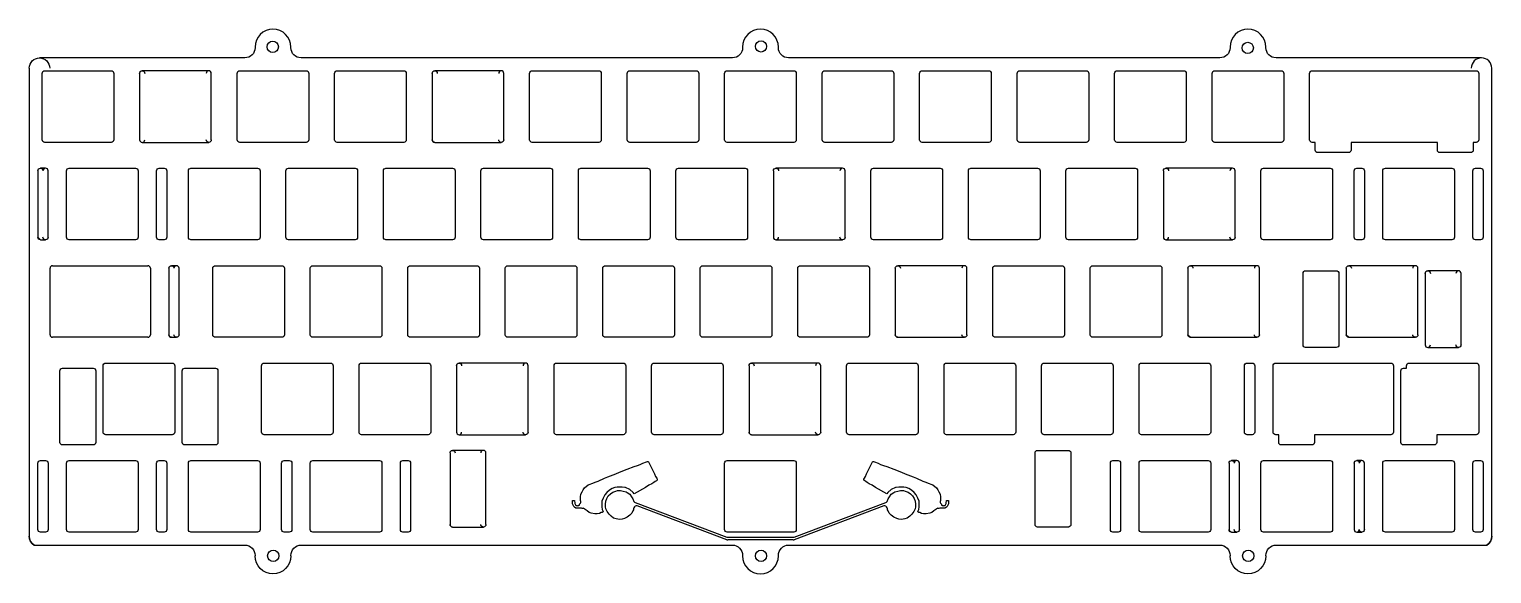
# Model space of a CAD drawing. Header units: millimetres. Extents: x 73 to 358, y -177 to -70.
import ezdxf

# ---------------------------------------------------------------- set-up
doc = ezdxf.new("R2010")
doc.units = ezdxf.units.MM
doc.header["$MEASUREMENT"] = 0

msp = doc.modelspace()

# ---------------------------------------------------------------- linework, layer by layer
for p, q in [((77.1, -116.68), (78.1, -116.68)), ((78.11, -116.68), (82.68, -116.68)), ((82.7, -116.68), (95.7, -116.68)), ((76.6, -130.18), (76.6, -117.18)), ((96.2, -117.18), (96.2, -130.18)), ((95.7, -130.68), (77.1, -130.68)), ((185.12, -163.3), (185.19, -162.74)), ((185.19, -162.74), (185.4, -162.19)), ((185.4, -162.19), (185.67, -161.7)), ((185.67, -161.7), (186.09, -161.28)), ((186.09, -161.28), (186.58, -160.94)), ((186.58, -160.94), (187.13, -160.73)), ((187.13, -160.73), (187.48, -160.66)), ((187.48, -160.66), (188.03, -160.66)), ((188.03, -160.66), (188.59, -160.73)), ((188.59, -160.73), (189.15, -160.87)), ((189.15, -160.87), (189.35, -161.01)), ((189.35, -161.01), (189.84, -161.35)), ((189.84, -161.35), (190.19, -161.84)), ((190.19, -161.84), (190.46, -162.26)), ((190.46, -162.26), (190.53, -162.46)), ((190.53, -162.46), (190.6, -162.6)), ((190.6, -162.6), (190.67, -162.81)), ((240.13, -162.81), (240.2, -162.6)), ((240.2, -162.6), (240.27, -162.46)), ((240.27, -162.46), (240.34, -162.26)), ((240.34, -162.26), (240.62, -161.84)), ((240.62, -161.84), (240.96, -161.35)), ((240.96, -161.35), (241.45, -161.01)), ((241.45, -161.01), (241.66, -160.87)), ((241.66, -160.87), (242.21, -160.73)), ((242.21, -160.73), (242.77, -160.66)), ((242.77, -160.66), (243.33, -160.66)), ((243.33, -160.66), (243.67, -160.73)), ((243.67, -160.73), (244.23, -160.94)), ((244.23, -160.94), (244.71, -161.28)), ((244.71, -161.28), (245.13, -161.7)), ((245.13, -161.7), (245.41, -162.19)), ((245.41, -162.19), (245.62, -162.74)), ((245.62, -162.74), (245.69, -163.3)), ((185.12, -163.85), (185.12, -163.3)), ((185.19, -164.2), (185.12, -163.85)), ((185.46, -164.76), (185.19, -164.2)), ((185.81, -165.24), (185.46, -164.76)), ((186.23, -165.66), (185.81, -165.24)), ((186.71, -166.01), (186.23, -165.66)), ((189.84, -165.45), (189.35, -165.87)), ((190.26, -165.03), (189.84, -165.45)), ((190.46, -164.62), (190.26, -165.03)), ((190.6, -164.41), (190.46, -164.62)), ((190.67, -163.99), (190.6, -164.2)), ((190.6, -164.2), (190.6, -164.41)), ((190.9, -162.99), (208.82, -169.75)), ((208.82, -170.25), (191.33, -163.65)), ((221.99, -169.75), (239.9, -162.99)), ((239.47, -163.65), (221.99, -170.25)), ((240.2, -164.2), (240.13, -163.99)), ((240.2, -164.41), (240.2, -164.2)), ((240.34, -164.62), (240.2, -164.41)), ((240.55, -165.03), (240.34, -164.62)), ((240.96, -165.45), (240.55, -165.03)), ((241.45, -165.87), (240.96, -165.45)), ((244.58, -165.66), (244.09, -166.01)), ((244.99, -165.24), (244.58, -165.66)), ((245.34, -164.76), (244.99, -165.24)), ((245.62, -164.2), (245.34, -164.76)), ((245.69, -163.85), (245.62, -164.2)), ((245.69, -163.3), (245.69, -163.85)), ((187.2, -166.15), (186.71, -166.01)), ((187.83, -166.28), (187.2, -166.15)), ((188.38, -166.21), (187.83, -166.28)), ((188.8, -166.08), (188.38, -166.21)), ((189.35, -165.87), (188.8, -166.08)), ((242.01, -166.08), (241.45, -165.87)), ((242.42, -166.21), (242.01, -166.08)), ((242.98, -166.28), (242.42, -166.21)), ((243.6, -166.15), (242.98, -166.28)), ((244.09, -166.01), (243.6, -166.15)), ((208.99, -169.78), (221.81, -169.78)), ((208.99, -169.78), (221.81, -169.78)), ((221.81, -170.28), (208.99, -170.28))]:
    msp.add_line(p, q)
for points in [[(356.28, -76.06), (316.13, -76.06, -0.410949), (314.15, -74.06), (314.15, -73.96, 1), (307.15, -73.96), (307.15, -74.06, -0.410949), (305.17, -76.06), (220.88, -76.06, -0.410949), (218.9, -74.06), (218.9, -73.96, 1), (211.9, -73.96), (211.9, -74.06, -0.410949), (209.92, -76.06), (125.63, -76.06, -0.410949), (123.65, -74.06), (123.65, -73.96, 1), (116.65, -73.96), (116.65, -74.06, -0.410949), (114.67, -76.06), (74.53, -76.06, 0.414214)], [(314.15, -173.41), (314.15, -173.31, -0.414214), (316.15, -171.31), (357.28, -171.31), (357.29, -171.31, 0.265503), (358.28, -169.59), (358.28, -78.06, 1), (354.28, -78.06)], [(72.53, -78.06), (72.53, -169.59, 0.265503), (73.51, -171.31), (73.53, -171.31), (114.65, -171.31, -0.414214), (116.65, -173.31), (116.65, -173.41, 1)], [(107.6, -78.58), (94.6, -78.58, 0.414214)], [(108.1, -92.08), (108.1, -79.08, 1), (107.1, -79.08)], [(151.25, -79.08), (151.25, -92.08, 0.414214), (151.75, -92.58), (164.75, -92.58, 0.414214)], [(164.75, -78.58), (151.75, -78.58, 0.414214)], [(165.25, -92.08), (165.25, -79.08, 1), (164.25, -79.08)], [(94.6, -92.58), (107.6, -92.58, 0.414214)], [(74.21, -98.13), (74.21, -111.13), (74.71, -111.63), (75.71, -111.63, 0.414214)], [(75.71, -97.63), (74.71, -97.63, 0.414214)], [(76.21, -111.13), (76.21, -98.13, 1), (75.21, -98.13)], [(217.93, -98.13), (217.93, -111.13, 1), (218.93, -111.13)], [(231.43, -97.63), (218.43, -97.63, 0.414214)], [(231.93, -111.13), (231.93, -98.13, 1), (230.93, -98.13)], [(294.13, -98.13), (294.13, -111.13, 1), (295.13, -111.13)], [(307.63, -97.63), (294.63, -97.63, 0.414214)], [(308.13, -111.13), (308.13, -98.13, 1), (307.13, -98.13)], [(294.63, -111.63), (307.63, -111.63, 0.414214)], [(101.3, -116.68), (100.3, -116.68, 0.414214)], [(101.8, -130.18), (101.8, -117.18, 1), (100.8, -117.18)], [(255.24, -116.68), (242.24, -116.68, 0.414214)], [(255.74, -130.18), (255.74, -117.18, 1), (254.74, -117.18)], [(312.39, -116.68), (299.39, -116.68, 0.414214)], [(312.89, -130.18), (312.89, -117.18, 1), (311.89, -117.18)], [(343.35, -116.68), (330.35, -116.68, 0.414214)], [(343.85, -130.18), (343.85, -117.18, 1), (342.85, -117.18)], [(99.8, -117.18), (99.8, -130.18, 0.414214), (100.3, -130.68), (101.3, -130.68, 0.414214)], [(241.74, -117.18), (241.74, -130.18, 0.414214), (242.24, -130.68), (255.24, -130.68)], [(298.89, -117.18), (298.89, -130.18), (299.39, -130.68), (312.39, -130.68, 0.414214)], [(329.85, -117.18), (329.85, -130.18), (330.35, -130.68), (343.35, -130.68, 0.414214)], [(345.28, -118.18), (345.28, -132.18, 1), (346.28, -132.18)], [(352.28, -132.18), (352.28, -118.18, 1), (351.28, -118.18)], [(345.78, -132.68), (351.78, -132.68, 0.414214)], [(156.01, -136.23), (156.01, -149.23, 1), (157.01, -149.23)], [(169.51, -135.73), (156.51, -135.73, 0.414214)], [(170.01, -149.23), (170.01, -136.23, 1), (169.01, -136.23)], [(213.16, -136.23), (213.16, -149.23, 0.414214), (213.66, -149.73), (226.66, -149.73, 0.414214)], [(226.66, -135.73), (213.66, -135.73, 0.414214)], [(227.16, -149.23), (227.16, -136.23, 1), (226.16, -136.23)], [(156.51, -149.73), (169.51, -149.73, 0.414214)], [(154.75, -153.28), (154.75, -167.28, 0.414214), (155.25, -167.78), (161.25, -167.78, 0.414214)], [(161.25, -152.78), (155.25, -152.78, 0.414214)], [(161.75, -167.28), (161.75, -153.28, 1), (160.75, -153.28)], [(306.96, -155.28), (306.96, -168.28, 0.414214), (307.46, -168.78), (308.46, -168.78, 0.414214)], [(308.46, -154.78), (307.46, -154.78, 0.414214)], [(308.96, -168.28), (308.96, -155.28, 1), (307.96, -155.28)], [(331.39, -155.28), (331.39, -168.28, 1), (332.39, -168.28)], [(332.89, -154.78), (331.89, -154.78, 0.414214)], [(333.39, -168.28), (333.39, -155.28, 1), (332.39, -155.28)], [(123.65, -173.41), (123.65, -173.31, -0.414214), (125.65, -171.31), (209.9, -171.31, -0.414214), (211.9, -173.31), (211.9, -173.41, 1), (218.9, -173.41), (218.9, -173.31, -0.414214), (220.9, -171.31), (305.15, -171.31, -0.414214), (307.15, -173.31), (307.15, -173.41, 1)], [(331.89, -168.78), (332.89, -168.78, 0.414214)]]:
    msp.add_lwpolyline(points, format="xyb")
for points in [[(75.05, -92.08), (75.05, -79.08, -0.414214), (75.55, -78.58), (88.55, -78.58, -0.414214), (89.05, -79.08), (89.05, -92.08, -0.414214), (88.55, -92.58), (75.55, -92.58, -0.414214)], [(127.15, -92.08, -0.414214), (126.65, -92.58), (113.65, -92.58, -0.414214), (113.15, -92.08), (113.15, -79.08, -0.414214), (113.65, -78.58), (126.65, -78.58, -0.414214), (127.15, -79.08)], [(145.7, -92.58), (132.7, -92.58, -0.414214), (132.2, -92.08), (132.2, -79.08, -0.414214), (132.7, -78.58), (145.7, -78.58, -0.414214), (146.2, -79.08), (146.2, -92.08, -0.414214)], [(184.3, -92.08, -0.414214), (183.8, -92.58), (170.8, -92.58, -0.414214), (170.3, -92.08), (170.3, -79.08, -0.414214), (170.8, -78.58), (183.8, -78.58, -0.414214), (184.3, -79.08)], [(202.85, -78.58, -0.414214), (203.35, -79.08), (203.35, -92.08, -0.414214), (202.85, -92.58), (189.85, -92.58, -0.414214), (189.35, -92.08), (189.35, -79.08, -0.414214), (189.85, -78.58)], [(208.9, -78.58), (221.9, -78.58, -0.414214), (222.4, -79.08), (222.4, -92.08, -0.414214), (221.9, -92.58), (208.9, -92.58, -0.414214), (208.4, -92.08), (208.4, -79.08, -0.414214)], [(241.45, -79.08), (241.45, -92.08, -0.414214), (240.95, -92.58), (227.95, -92.58, -0.414214), (227.45, -92.08), (227.45, -79.08, -0.414214), (227.95, -78.58), (240.95, -78.58, -0.414214)], [(246.5, -92.08), (246.5, -79.08, -0.414214), (247, -78.58), (260, -78.58, -0.414214), (260.5, -79.08), (260.5, -92.08, -0.414214), (260, -92.58), (247, -92.58, -0.414214)], [(279.05, -78.58, -0.414214), (279.55, -79.08), (279.55, -92.08, -0.414214), (279.05, -92.58), (266.05, -92.58, -0.414214), (265.55, -92.08), (265.55, -79.08, -0.414214), (266.05, -78.58)], [(298.1, -92.58), (285.1, -92.58, -0.414214), (284.6, -92.08), (284.6, -79.08, -0.414214), (285.1, -78.58), (298.1, -78.58, -0.414214), (298.6, -79.08), (298.6, -92.08, -0.414214)], [(303.65, -92.08), (303.65, -79.08, -0.414214), (304.15, -78.58), (317.15, -78.58, -0.414214), (317.65, -79.08), (317.65, -92.08, -0.414214), (317.15, -92.58), (304.15, -92.58, -0.414214)], [(330.79, -94.08, -0.414214), (330.29, -94.58), (324.29, -94.58, -0.414214), (323.79, -94.08), (323.79, -92.58), (323.2, -92.58, -0.414214), (322.7, -92.08), (322.7, -79.08, -0.414214), (323.2, -78.58), (355.25, -78.58, -0.414214), (355.75, -79.08), (355.75, -92.08, -0.414214), (355.25, -92.58), (354.66, -92.58), (354.66, -94.08, -0.414214), (354.16, -94.58), (348.16, -94.58, -0.414214), (347.66, -94.08), (347.66, -92.58), (330.79, -92.58)], [(93.81, -98.13), (93.81, -111.13, -0.414214), (93.31, -111.63), (80.31, -111.63, -0.414214), (79.81, -111.13), (79.81, -98.13, -0.414214), (80.31, -97.63), (93.31, -97.63, -0.414214)], [(98.91, -111.63), (97.91, -111.63, -0.414214), (97.41, -111.13), (97.41, -98.13, -0.414214), (97.91, -97.63), (98.91, -97.63, -0.414214), (99.41, -98.13), (99.41, -111.13, -0.414214)], [(117.63, -98.13), (117.63, -111.13, -0.414214), (117.13, -111.63), (104.13, -111.63, -0.414214), (103.63, -111.13), (103.63, -98.13, -0.414214), (104.13, -97.63), (117.13, -97.63, -0.414214)], [(136.18, -111.63), (123.18, -111.63, -0.414214), (122.68, -111.13), (122.68, -98.13, -0.414214), (123.18, -97.63), (136.18, -97.63, -0.414214), (136.68, -98.13), (136.68, -111.13, -0.414214)], [(155.73, -98.13), (155.73, -111.13, -0.414214), (155.23, -111.63), (142.23, -111.63, -0.414214), (141.73, -111.13), (141.73, -98.13, -0.414214), (142.23, -97.63), (155.23, -97.63, -0.414214)], [(174.78, -111.13, -0.414214), (174.28, -111.63), (161.28, -111.63, -0.414214), (160.78, -111.13), (160.78, -98.13, -0.414214), (161.28, -97.63), (174.28, -97.63, -0.414214), (174.78, -98.13)], [(180.33, -97.63), (193.33, -97.63, -0.414214), (193.83, -98.13), (193.83, -111.13, -0.414214), (193.33, -111.63), (180.33, -111.63, -0.414214), (179.83, -111.13), (179.83, -98.13, -0.414214)], [(198.88, -111.13), (198.88, -98.13, -0.414214), (199.38, -97.63), (212.38, -97.63, -0.414214), (212.88, -98.13), (212.88, -111.13, -0.414214), (212.38, -111.63), (199.38, -111.63, -0.414214)], [(237.48, -111.63, -0.414214), (236.98, -111.13), (236.98, -98.13, -0.414214), (237.48, -97.63), (250.48, -97.63, -0.414214), (250.98, -98.13), (250.98, -111.13, -0.414214), (250.48, -111.63)], [(256.53, -97.63), (269.53, -97.63, -0.414214), (270.03, -98.13), (270.03, -111.13, -0.414214), (269.53, -111.63), (256.53, -111.63, -0.414214), (256.03, -111.13), (256.03, -98.13, -0.414214)], [(275.08, -111.13), (275.08, -98.13, -0.414214), (275.58, -97.63), (288.58, -97.63, -0.414214), (289.08, -98.13), (289.08, -111.13, -0.414214), (288.58, -111.63), (275.58, -111.63, -0.414214)], [(313.68, -97.63), (326.68, -97.63, -0.414214), (327.18, -98.13), (327.18, -111.13, -0.414214), (326.68, -111.63), (313.68, -111.63, -0.414214), (313.18, -111.13), (313.18, -98.13, -0.414214)], [(333.39, -98.13), (333.39, -111.13, -0.414214), (332.89, -111.63), (331.89, -111.63, -0.414214), (331.39, -111.13), (331.39, -98.13, -0.414214), (331.89, -97.63), (332.89, -97.63, -0.414214)], [(350.99, -111.13, -0.414214), (350.49, -111.63), (337.49, -111.63, -0.414214), (336.99, -111.13), (336.99, -98.13, -0.414214), (337.49, -97.63), (350.49, -97.63, -0.414214), (350.99, -98.13)], [(355.09, -111.63, -0.414214), (354.59, -111.13), (354.59, -98.13, -0.414214), (355.09, -97.63), (356.09, -97.63, -0.414214), (356.59, -98.13), (356.59, -111.13, -0.414214), (356.09, -111.63)], [(108.89, -116.68), (121.89, -116.68, -0.414214), (122.39, -117.18), (122.39, -130.18, -0.414214), (121.89, -130.68), (108.89, -130.68, -0.414214), (108.39, -130.18), (108.39, -117.18, -0.414214)], [(141.44, -117.18), (141.44, -130.18, -0.414214), (140.94, -130.68), (127.94, -130.68, -0.414214), (127.44, -130.18), (127.44, -117.18, -0.414214), (127.94, -116.68), (140.94, -116.68, -0.414214)], [(160.49, -130.18, -0.414214), (159.99, -130.68), (146.99, -130.68, -0.414214), (146.49, -130.18), (146.49, -117.18, -0.414214), (146.99, -116.68), (159.99, -116.68, -0.414214), (160.49, -117.18)], [(166.04, -116.68), (179.04, -116.68, -0.414214), (179.54, -117.18), (179.54, -130.18, -0.414214), (179.04, -130.68), (166.04, -130.68, -0.414214), (165.54, -130.18), (165.54, -117.18, -0.414214)], [(184.59, -117.18, -0.414214), (185.09, -116.68), (198.09, -116.68, -0.414214), (198.59, -117.18), (198.59, -130.18, -0.414214), (198.09, -130.68), (185.09, -130.68, -0.414214), (184.59, -130.18)], [(217.64, -117.18), (217.64, -130.18, -0.414214), (217.14, -130.68), (204.14, -130.68, -0.414214), (203.64, -130.18), (203.64, -117.18, -0.414214), (204.14, -116.68), (217.14, -116.68, -0.414214)], [(236.69, -117.18), (236.69, -130.18, -0.414214), (236.19, -130.68), (223.19, -130.68, -0.414214), (222.69, -130.18), (222.69, -117.18, -0.414214), (223.19, -116.68), (236.19, -116.68, -0.414214)], [(274.29, -130.68), (261.29, -130.68, -0.414214), (260.79, -130.18), (260.79, -117.18, -0.414214), (261.29, -116.68), (274.29, -116.68, -0.414214), (274.79, -117.18), (274.79, -130.18, -0.414214)], [(280.34, -130.68, -0.414214), (279.84, -130.18), (279.84, -117.18, -0.414214), (280.34, -116.68), (293.34, -116.68, -0.414214), (293.84, -117.18), (293.84, -130.18, -0.414214), (293.34, -130.68)], [(321.91, -117.68), (327.91, -117.68, -0.414214), (328.41, -118.18), (328.41, -132.18, -0.414214), (327.91, -132.68), (321.91, -132.68, -0.414214), (321.41, -132.18), (321.41, -118.18, -0.414214)], [(79.02, -151.73, -0.414214), (78.52, -151.23), (78.52, -137.23, -0.414214), (79.02, -136.73), (85.02, -136.73, -0.414214), (85.52, -137.23), (85.52, -151.23, -0.414214), (85.02, -151.73)], [(87.46, -149.73, -0.414214), (86.96, -149.23), (86.96, -136.23, -0.414214), (87.46, -135.73), (100.46, -135.73, -0.414214), (100.96, -136.23), (100.96, -149.23, -0.414214), (100.46, -149.73)], [(102.4, -137.23, -0.414214), (102.9, -136.73), (108.9, -136.73, -0.414214), (109.4, -137.23), (109.4, -151.23, -0.414214), (108.9, -151.73), (102.9, -151.73, -0.414214), (102.4, -151.23)], [(131.91, -136.23), (131.91, -149.23, -0.414214), (131.41, -149.73), (118.41, -149.73, -0.414214), (117.91, -149.23), (117.91, -136.23, -0.414214), (118.41, -135.73), (131.41, -135.73, -0.414214)], [(150.96, -136.23), (150.96, -149.23, -0.414214), (150.46, -149.73), (137.46, -149.73, -0.414214), (136.96, -149.23), (136.96, -136.23, -0.414214), (137.46, -135.73), (150.46, -135.73, -0.414214)], [(175.06, -149.23), (175.06, -136.23, -0.414214), (175.56, -135.73), (188.56, -135.73, -0.414214), (189.06, -136.23), (189.06, -149.23, -0.414214), (188.56, -149.73), (175.56, -149.73, -0.414214)], [(208.11, -149.23, -0.414214), (207.61, -149.73), (194.61, -149.73, -0.414214), (194.11, -149.23), (194.11, -136.23, -0.414214), (194.61, -135.73), (207.61, -135.73, -0.414214), (208.11, -136.23)], [(232.21, -149.23), (232.21, -136.23, -0.414214), (232.71, -135.73), (245.71, -135.73, -0.414214), (246.21, -136.23), (246.21, -149.23, -0.414214), (245.71, -149.73), (232.71, -149.73, -0.414214)], [(251.76, -135.73), (264.76, -135.73, -0.414214), (265.26, -136.23), (265.26, -149.23, -0.414214), (264.76, -149.73), (251.76, -149.73, -0.414214), (251.26, -149.23), (251.26, -136.23, -0.414214)], [(270.81, -135.73), (283.81, -135.73, -0.414214), (284.31, -136.23), (284.31, -149.23, -0.414214), (283.81, -149.73), (270.81, -149.73, -0.414214), (270.31, -149.23), (270.31, -136.23, -0.414214)], [(302.86, -135.73, -0.414214), (303.36, -136.23), (303.36, -149.23, -0.414214), (302.86, -149.73), (289.86, -149.73, -0.414214), (289.36, -149.23), (289.36, -136.23, -0.414214), (289.86, -135.73)], [(311.96, -149.23, -0.414214), (311.46, -149.73), (310.46, -149.73, -0.414214), (309.96, -149.23), (309.96, -136.23, -0.414214), (310.46, -135.73), (311.46, -135.73, -0.414214), (311.96, -136.23)], [(339.08, -136.23), (339.08, -149.23, -0.414214), (338.58, -149.73), (323.65, -149.73), (323.65, -151.23, -0.414214), (323.15, -151.73), (317.15, -151.73, -0.414214), (316.65, -151.23), (316.65, -149.73), (316.06, -149.73, -0.414214), (315.56, -149.23), (315.56, -136.23, -0.414214), (316.06, -135.73), (338.58, -135.73, -0.414214)], [(355.25, -135.73, -0.414214), (355.75, -136.23), (355.75, -149.23, -0.414214), (355.25, -149.73), (347.52, -149.73), (347.52, -151.23, -0.414214), (347.02, -151.73), (341.02, -151.73, -0.414214), (340.52, -151.23), (340.52, -137.23, -0.414214), (341.02, -136.73), (341.63, -136.73), (341.63, -136.23, -0.414214), (342.13, -135.73)], [(276.05, -153.28), (276.05, -167.28, -0.414214), (275.55, -167.78), (269.55, -167.78, -0.414214), (269.05, -167.28), (269.05, -153.28, -0.414214), (269.55, -152.78), (275.55, -152.78, -0.414214)], [(76.21, -155.28), (76.21, -168.28, -0.414214), (75.71, -168.78), (74.71, -168.78, -0.414214), (74.21, -168.28), (74.21, -155.28, -0.414214), (74.71, -154.78), (75.71, -154.78, -0.414214)], [(93.31, -154.78, -0.414214), (93.81, -155.28), (93.81, -168.28, -0.414214), (93.31, -168.78), (80.31, -168.78, -0.414214), (79.81, -168.28), (79.81, -155.28, -0.414214), (80.31, -154.78)], [(99.41, -155.28), (99.41, -168.28, -0.414214), (98.91, -168.78), (97.91, -168.78, -0.414214), (97.41, -168.28), (97.41, -155.28, -0.414214), (97.91, -154.78), (98.91, -154.78, -0.414214)], [(103.63, -155.28, -0.414214), (104.13, -154.78), (117.13, -154.78, -0.414214), (117.63, -155.28), (117.63, -168.28, -0.414214), (117.13, -168.78), (104.13, -168.78, -0.414214), (103.63, -168.28)], [(123.84, -155.28), (123.84, -168.28, -0.414214), (123.34, -168.78), (122.34, -168.78, -0.414214), (121.84, -168.28), (121.84, -155.28, -0.414214), (122.34, -154.78), (123.34, -154.78, -0.414214)], [(140.94, -168.78), (127.94, -168.78, -0.414214), (127.44, -168.28), (127.44, -155.28, -0.414214), (127.94, -154.78), (140.94, -154.78, -0.414214), (141.44, -155.28), (141.44, -168.28, -0.414214)], [(147.04, -168.28, -0.414214), (146.54, -168.78), (145.54, -168.78, -0.414214), (145.04, -168.28), (145.04, -155.28, -0.414214), (145.54, -154.78), (146.54, -154.78, -0.414214), (147.04, -155.28)], [(222.4, -168.28, -0.414214), (221.9, -168.78), (208.9, -168.78, -0.414214), (208.4, -168.28), (208.4, -155.28, -0.414214), (208.9, -154.78), (221.9, -154.78, -0.414214), (222.4, -155.28)], [(285.76, -155.28), (285.76, -168.28, -0.414214), (285.26, -168.78), (284.26, -168.78, -0.414214), (283.76, -168.28), (283.76, -155.28, -0.414214), (284.26, -154.78), (285.26, -154.78, -0.414214)], [(303.36, -168.28, -0.414214), (302.86, -168.78), (289.86, -168.78, -0.414214), (289.36, -168.28), (289.36, -155.28, -0.414214), (289.86, -154.78), (302.86, -154.78, -0.414214), (303.36, -155.28)], [(313.68, -168.78, -0.414214), (313.18, -168.28), (313.18, -155.28, -0.414214), (313.68, -154.78), (326.68, -154.78, -0.414214), (327.18, -155.28), (327.18, -168.28, -0.414214), (326.68, -168.78)], [(350.49, -154.78, -0.414214), (350.99, -155.28), (350.99, -168.28, -0.414214), (350.49, -168.78), (337.49, -168.78, -0.414214), (336.99, -168.28), (336.99, -155.28, -0.414214), (337.49, -154.78)], [(356.09, -154.78, -0.414214), (356.59, -155.28), (356.59, -168.28, -0.414214), (356.09, -168.78), (355.09, -168.78, -0.414214), (354.59, -168.28), (354.59, -155.28, -0.414214), (355.09, -154.78)]]:
    msp.add_lwpolyline(points, format="xyb", close=True)
for points in [[(94.1, -79.08), (94.1, -92.08)], [(218.43, -111.63), (231.43, -111.63)], [(351.78, -117.68), (345.78, -117.68)]]:
    msp.add_lwpolyline(points)
for points in [[(181.92, -164.9), (181.51, -164.62), (181.16, -164.34), (181.02, -164.2), (180.88, -164.13), (180.81, -164.06), (180.67, -164.13), (180.53, -164.13), (180.4, -164.06), (179.35, -164.06), (179.08, -163.92), (178.94, -163.78), (178.66, -163.23), (178.66, -162.6), (179.08, -162.6), (179.08, -162.74), (179.15, -162.95), (179.15, -163.16), (179.28, -163.44), (179.42, -163.58), (179.63, -163.65), (179.63, -163.58), (179.91, -163.58), (180.05, -163.51), (180.05, -163.3), (180.26, -163.09), (180.33, -162.95), (180.33, -162.81), (180.26, -162.6), (180.26, -161.84), (180.33, -161.35), (180.53, -160.87), (180.74, -160.52), (181.02, -160.1), (181.71, -159.55), (181.78, -159.55), (181.92, -159.48), (182.62, -159.2), (183.1, -158.99), (183.66, -158.78), (184.91, -158.23), (185.6, -157.95), (187.13, -157.4), (187.83, -157.05), (189.35, -156.49), (190.74, -155.94), (191.37, -155.73), (191.92, -155.52), (192.41, -155.31), (193.1, -155.03), (193.31, -154.96), (193.45, -154.96), (193.52, -155.03), (194.7, -157.4), (194.91, -157.88), (195.12, -158.23), (195.19, -158.44), (195.19, -158.58), (195.05, -158.71), (194.84, -158.85), (194.56, -159.06), (194.15, -159.34), (193.59, -159.62), (192.96, -160.03), (190.74, -161.28), (190.53, -161.01), (189.84, -160.45), (189.01, -160.03), (188.87, -160.03), (188.38, -159.96), (187.41, -159.96), (186.92, -160.03), (186.44, -160.24), (185.88, -160.59), (185.4, -161.01), (184.98, -161.49), (184.63, -162.12), (184.42, -162.74), (184.42, -163.85), (184.49, -164.34), (184.63, -164.76), (184.63, -164.83), (184.49, -164.9), (184.28, -164.96), (183.94, -165.1), (183.52, -165.17), (183.03, -165.17), (182.34, -165.03)], [(246.17, -162.12), (245.83, -161.49), (245.41, -161.01), (244.92, -160.59), (244.37, -160.24), (243.88, -160.03), (243.39, -159.96), (242.42, -159.96), (241.94, -160.03), (241.8, -160.03), (240.96, -160.45), (240.27, -161.01), (240.06, -161.28), (237.84, -160.03), (237.21, -159.62), (236.66, -159.34), (236.24, -159.06), (235.96, -158.85), (235.76, -158.71), (235.62, -158.58), (235.62, -158.44), (235.69, -158.23), (235.89, -157.88), (236.1, -157.4), (237.28, -155.03), (237.35, -154.96), (237.49, -154.96), (237.7, -155.03), (238.39, -155.31), (238.88, -155.52), (239.44, -155.73), (240.06, -155.94), (241.45, -156.49), (242.98, -157.05), (243.67, -157.4), (245.2, -157.95), (245.89, -158.23), (247.14, -158.78), (247.7, -158.99), (248.19, -159.2), (248.88, -159.48), (249.02, -159.55), (249.09, -159.55), (249.78, -160.1), (250.06, -160.52), (250.27, -160.87), (250.48, -161.35), (250.55, -161.84), (250.55, -162.6), (250.48, -162.81), (250.48, -162.95), (250.55, -163.09), (250.76, -163.3), (250.76, -163.51), (250.89, -163.58), (251.17, -163.58), (251.17, -163.65), (251.38, -163.58), (251.52, -163.44), (251.66, -163.16), (251.66, -162.95), (251.73, -162.74), (251.73, -162.6), (252.14, -162.6), (252.14, -163.23), (251.87, -163.78), (251.73, -163.92), (251.45, -164.06), (250.41, -164.06), (250.27, -164.13), (250.13, -164.13), (249.99, -164.06), (249.92, -164.13), (249.78, -164.2), (249.64, -164.34), (249.3, -164.62), (248.88, -164.9), (248.46, -165.03), (247.77, -165.17), (247.28, -165.17), (246.87, -165.1), (246.52, -164.96), (246.31, -164.9), (246.17, -164.83), (246.17, -164.76), (246.31, -164.34), (246.38, -163.85), (246.38, -162.74)]]:
    msp.add_lwpolyline(points, close=True)
for centre in [(120.1, -73.9), (215.5, -73.82), (310.6, -74.1), (120.2, -173.4), (215.5, -173.4), (310.7, -173.4)]:
    msp.add_circle(centre, 1.1)
at = {"extrusion": (0, 0, -1)}
for centre, radius, start, end in [((-74.53, -78.06), 2, 0, 180), ((-94.6, -79.08), 0.5, 0, 180), ((-151.75, -79.08), 0.5, 0, 180), ((-107.6, -92.08), 0.5, 180, 360), ((-151.75, -92.08), 0.5, -90, 0), ((-164.75, -92.08), 0.5, 180, 360), ((-74.71, -98.13), 0.5, 0, 180), ((-218.43, -98.13), 0.5, 0, 180), ((-294.63, -98.13), 0.5, 0, 180), ((-74.71, -111.13), 0.5, -90, 0), ((-75.71, -111.13), 0.5, 180, 360), ((-231.43, -111.13), 0.5, 180, 360), ((-307.63, -111.13), 0.5, 180, 360), ((-100.3, -117.18), 0.5, 0, 180), ((-242.24, -117.18), 0.5, 0, 180), ((-299.39, -117.18), 0.5, 0, 180), ((-330.35, -117.18), 0.5, 0, 180), ((-345.78, -118.18), 0.5, 0, 180), ((-100.3, -130.18), 0.5, -90, 0), ((-101.3, -130.18), 0.5, 180, 360), ((-242.24, -130.18), 0.5, -90, 0), ((-255.24, -130.18), 0.5, 180, 360), ((-299.39, -130.18), 0.5, -90, 0), ((-312.39, -130.18), 0.5, 180, 360), ((-330.35, -130.18), 0.5, -90, 0), ((-343.35, -130.18), 0.5, 180, 360), ((-351.78, -132.18), 0.5, 180, 360), ((-156.51, -136.23), 0.5, 0, 180), ((-213.66, -136.23), 0.5, 0, 180), ((-169.51, -149.23), 0.5, 180, 360), ((-213.66, -149.23), 0.5, -90, 0), ((-226.66, -149.23), 0.5, 180, 360), ((-155.25, -153.28), 0.5, 0, 180), ((-307.46, -155.28), 0.5, 0, 180), ((-331.89, -155.28), 0.5, 0, 180), ((-155.25, -167.28), 0.5, -90, 0), ((-161.25, -167.28), 0.5, 180, 360), ((-307.46, -168.28), 0.5, -90, 0), ((-308.46, -168.28), 0.5, 180, 360), ((-332.89, -168.28), 0.5, 180, 360), ((-74.53, -169.59), 2, -59.4767, 0), ((-356.28, -169.59), 2, 180, 239.4767), ((-120.15, -173.41), 3.5, -180, 0), ((-310.65, -173.41), 3.5, -180, 0)]:
    msp.add_arc(centre, radius, start, end, dxfattribs=at)
for centre, start, end in [((94.6, -92.08), 180, 360), ((77.1, -117.18), 90, 180), ((78.1, -117.18), 88.7214, 90), ((82.7, -117.18), 90, 91.2786), ((95.7, -117.18), 0, 90), ((77.1, -130.18), 180, 270), ((95.7, -130.18), -90, 0), ((191.08, -162.52), 215.5297, 249.3194), ((239.72, -162.52), 290.6806, 324.4703), ((191.16, -164.12), 69.3194, 165.3166), ((239.65, -164.12), 14.6834, 110.6806), ((208.99, -169.28), 249.3194, 270), ((208.99, -169.78), 249.3194, 270), ((221.81, -169.28), 270, 290.6806), ((221.81, -169.78), 270, 290.6806)]:
    msp.add_arc(centre, 0.5, start, end)

doc.saveas('drawing.dxf')
